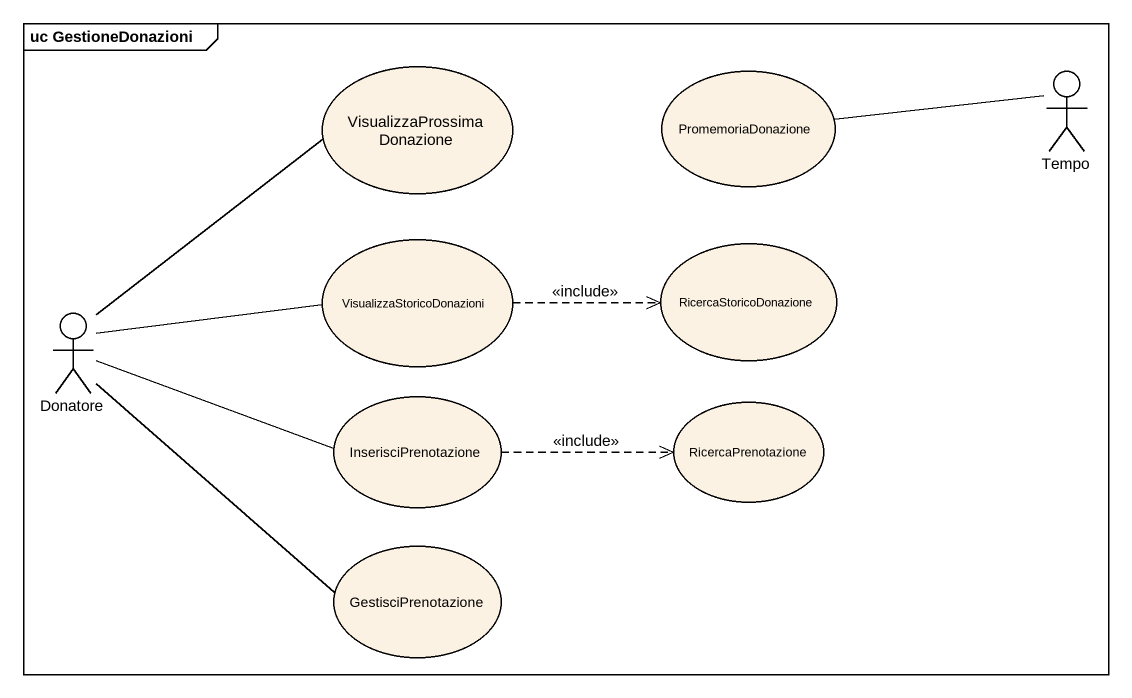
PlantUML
@startuml
mainframe uc GestioneDonazioni
usecase VisualizzaProssimaDonazione
usecase PromemoriaDonazione
actor Tempo
usecase VisualizzaStoricoDonazioni
usecase RicercaStoricoDonazione
actor Donatore
usecase InserisciPrenotazione
usecase RicercaPrenotazione
usecase GestisciPrenotazione
Tempo -left- PromemoriaDonazione
VisualizzaStoricoDonazioni .right.> RicercaStoricoDonazione : <<include>>
Donatore -up- VisualizzaProssimaDonazione
Donatore -right- VisualizzaStoricoDonazioni
Donatore -right- InserisciPrenotazione
Donatore -- GestisciPrenotazione
InserisciPrenotazione .right.> RicercaPrenotazione : <<include>>
@enduml
